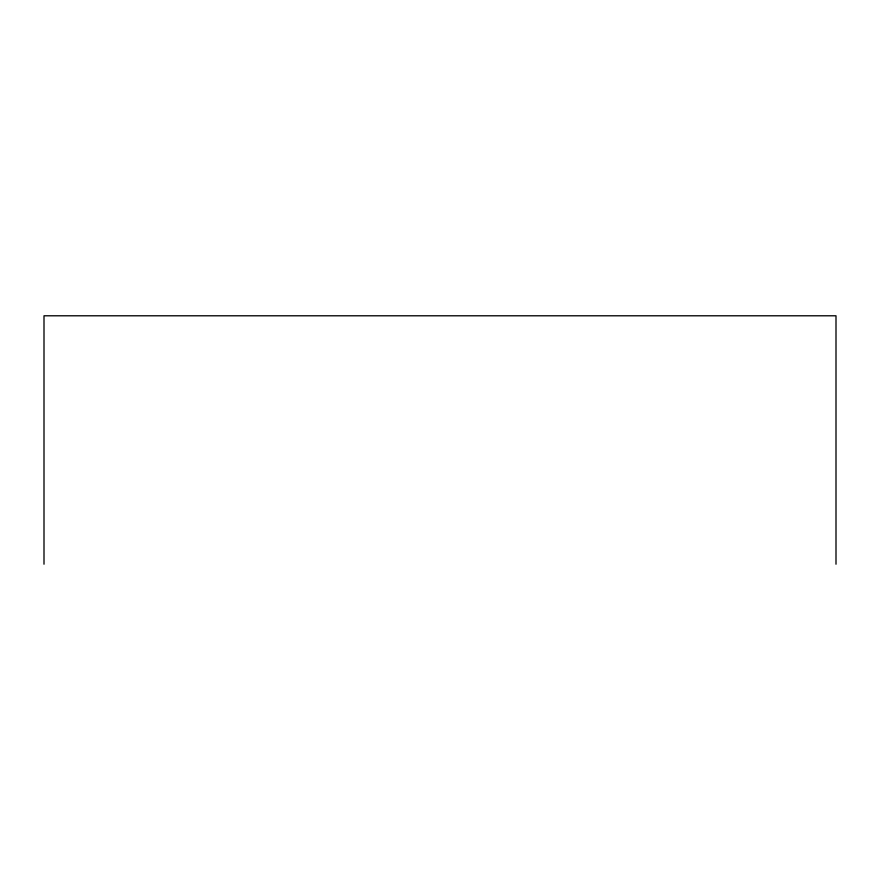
<?xml version="1.0" encoding="UTF-8"?>
<svg xmlns="http://www.w3.org/2000/svg" width="880" height="880" viewBox="0 0 880 880"><rect width="100%" height="100%" fill="white"/><g stroke="black" fill="none" stroke-linecap="round" stroke-linejoin="round"><path stroke-width="1.32" d="M836 564.212L836 315.788L44 315.788L44 564.212"/></g></svg>
